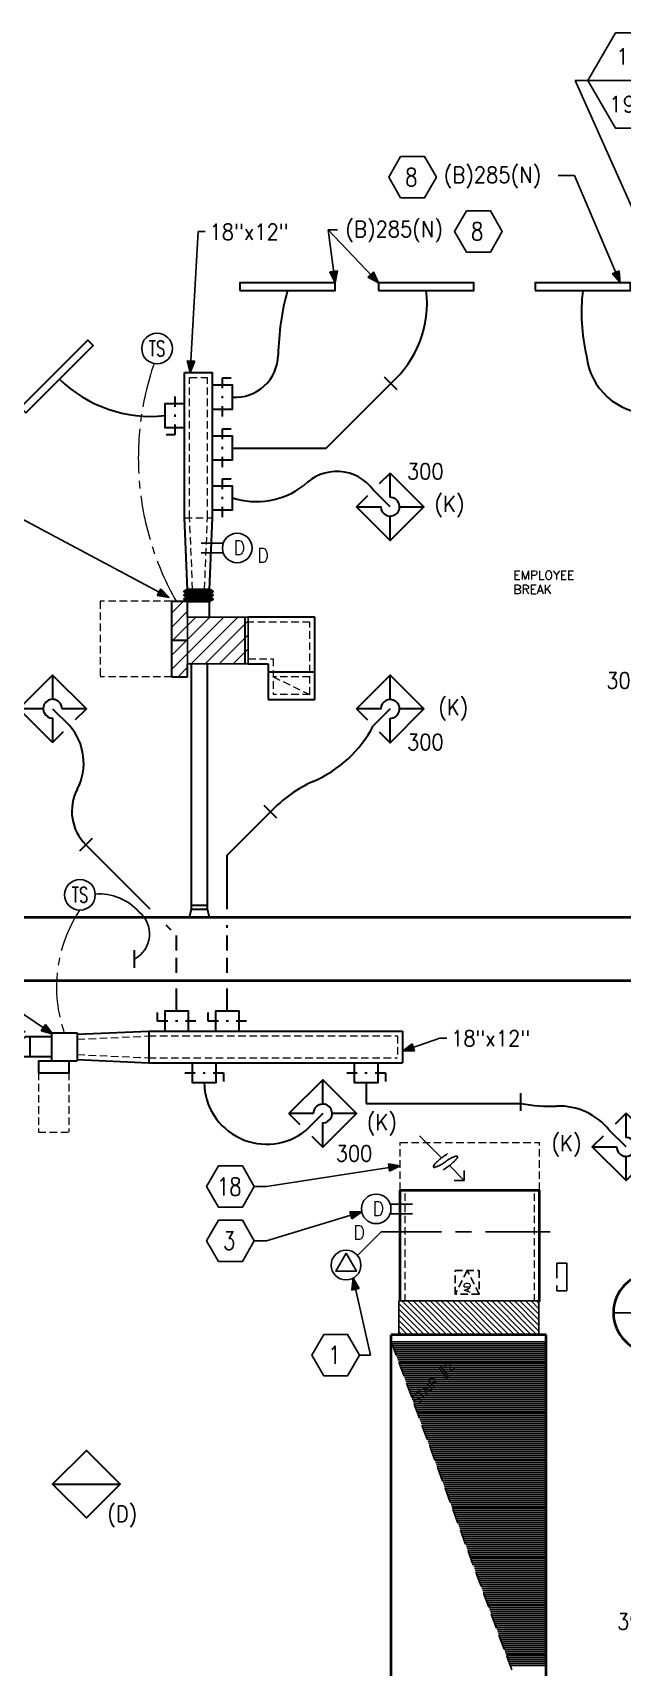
# Model space of a CAD drawing. Header units: inches. Extents: x 51 to 3278, y 66 to 1678.
# Drawn here: x 800 to 1097, y 833 to 1656 of the extents above; entities that cross this region are included whole.
import ezdxf
from ezdxf.enums import TextEntityAlignment as Align

# ---------------------------------------------------------------- set-up
doc = ezdxf.new("R2010")
doc.units = ezdxf.units.IN
doc.header["$LTSCALE"] = 30
doc.header["$MEASUREMENT"] = 0
for name, pattern in [('CENTER2', [1.125, 0.75, -0.125, 0.125, -0.125]), ('DASHED', [0.75, 0.5, -0.25]), ('HIDDEN', [0.375, 0.25, -0.125]), ('HIDDEN2', [0.1875, 0.125, -0.0625])]:
    doc.linetypes.add(name, pattern=pattern)
for name, color, linetype, lineweight in [('E-FIRE-NEWW', 1, 'Continuous', 25), ('FAB', 4, 'Continuous', 25), ('LIN', 4, 'HIDDEN2', 18), ('m-devc-text', 71, 'Continuous', 25), ('M-HATCH', 32, 'Continuous', 25), ('M-HVAC-EXST-DUCT', 4, 'Continuous', 40), ('M-HVAC-FILL', 4, 'Continuous', 25), ('m-hvac-fpbs', 1, 'Continuous', 25), ('M-HVAC-NEWW-DIFF', 6, 'Continuous', 30), ('M-HVAC-NEWW-DUCT', 1, 'Continuous', 30), ('M-HVAC-NEWW-STAT', 3, 'Continuous', 25), ('M-HVAC-NEWW-STAT-WIRE', 2, 'CENTER2', 20), ('M-TEXT', 71, 'Continuous', 25), ('OEQUIP', 241, 'HIDDEN', 20), ('SLEEVE', 4, 'Continuous', 25)]:
    doc.layers.add(name, color=color, linetype=linetype, lineweight=lineweight)
for name, color, linetype in [('FIXTURE', 15, 'Continuous'), ('HATCH-DU', 4, 'Continuous'), ('ROOMNAMES', 8, 'Continuous')]:
    doc.layers.add(name, color=color, linetype=linetype)
doc.styles.add('18STD', font='simplex.shx', dxfattribs={"height": 9})
doc.styles.add('A', font='SIMPLEX.shx', dxfattribs={"width": 0.9, "height": 8})
doc.styles.get("Standard").update_dxf_attribs({"font": 'simplex.shx'})
doc.dimstyles.get("Standard").update_dxf_attribs({"dimtxt": 0.18, "dimasz": 0.18, "dimexe": 0.18, "dimexo": 0.0625, "dimgap": 0.09, "dimtad": 0, "dimtih": 1, "dimtoh": 1, "dimdec": 4, "dimzin": 0, "dimdsep": 46, "dimtxsty": 'Standard', "dimcen": 0.09, "dimadec": 0, "dimazin": 0, "dimtfac": 1, "dimtdec": 4, "dimtofl": 0, "dimtmove": 0, "dimatfit": 3, "dimfxl": 1, "dimtolj": 1, "dimtzin": 0, "dimarcsym": 0})

# ---------------------------------------------------------------- blocks, each defined once
blk = doc.blocks.new('Hva-Dif06')
at = {"linetype": 'Continuous'}
blk.add_lwpolyline([(48, 3.82), (0, 3.82), (0, 0), (48, 0)], close=True, dxfattribs=at)
blk = doc.blocks.new('AHJ')
for p, q in [((-6, 2), (0, 0)), ((-6, -2), (-6, 2)), ((0, 0), (-6, -2))]:
    blk.add_line(p, q)
blk.add_solid([(0, 0), (-6, 2), (-6, -2)])
blk = doc.blocks.new('Hva-Std03')
for p, q in [((-0.2887, 0), (0.2887, 0)), ((0, 0), (0, -0.25))]:
    blk.add_line(p, q)
blk.add_lwpolyline([(-0.1443, 0.25), (-0.2887, 0), (-0.1443, -0.25), (0.1443, -0.25), (0.2887, 0), (0.1443, 0.25)], close=True)
for p in [(0, 0.125), (-0.1083, -0.125), (0.1083, -0.125)]:
    blk.add_attdef('#', text='', height=0.0833).set_placement(p, align=Align.MIDDLE)
blk = doc.blocks.new('Hva-Tst03')
at = {"ltscale": 0.35}
blk.add_circle((0, 0), 0.0804, dxfattribs=at)
at = {"layer": 'm-devc-text', "width": 0.7}
blk.add_attdef('TS', text='', height=0.0802, dxfattribs=at).set_placement((0, 0), align=Align.MIDDLE)
blk = doc.blocks.new('Hva-Dif01')
for p, q in [((0, 24), (8.65, 15.35)), ((24, 16.22), (24, 24)), ((8.65, 8.65), (0, 0)), ((12, 12), (24, 12)), ((24, 0), (24, 7.78))]:
    blk.add_line(p, q)
blk.add_lwpolyline([(24, 0), (0, 0), (0, 24), (24, 24), (15.35, 15.35, 2.414214), (15.35, 8.65)], format="xyb", close=True)
blk = doc.blocks.new('std-blk02')
blk.add_lwpolyline([(-0.0548, 0.1103), (-0.1173, 0.0021), (-0.0548, -0.1062), (0.0702, -0.1062), (0.1327, 0.0021), (0.0702, 0.1103)], close=True)
at = {"layer": 'M-TEXT', "width": 0.8}
blk.add_attdef('TYPE', text='', height=0.0938, dxfattribs=at).set_placement((0.0012, 0.0021), align=Align.MIDDLE)
blk = doc.blocks.new('Hva-Ftg02')
blk.add_line((-0.1011, 0.0521), (-0.1011, 0.0975))
at = {"linetype": 'Continuous'}
for p, q in [((-0.0469, 0.0521), (-0.1011, 0.0521)), ((0.0059, 0.0521), (-0.0059, 0.0521)), ((0.1011, 0.0521), (0.0469, 0.0521))]:
    blk.add_line(p, q, dxfattribs=at)
blk.add_lwpolyline([(0.0625, 0), (0.0625, 0.1042), (-0.0625, 0.1042), (-0.0625, 0)])
blk = doc.blocks.new('HVA-bkt2')
blk.add_line((0, 0.046875), (0, -0.046875))
blk = doc.blocks.new('Hva-Ret01')
at = {"ltscale": 0.5}
blk.add_lwpolyline([(0, 24), (24, 0), (0, 0), (0, 24), (24, 0), (24, 24)], close=True, dxfattribs=at)
blk = doc.blocks.new('Hva-Flw01')
for p, q in [((0, 0), (0.0365, 0.0365)), ((0.0365, -0.0365), (0, 0)), ((0.1097, 0), (0, 0)), ((0.3302, 0), (0.1672, 0))]:
    blk.add_line(p, q)
for points in [[(0.1384, 0, -0.019117), (0.1333, -0.0255, -0.029344), (0.1273, -0.0453, -0.064367), (0.1184, -0.0621, -0.285318), (0.1142, -0.0639, -0.285318), (0.1107, -0.0609, -0.064367), (0.1073, -0.0422, -0.029344), (0.1075, -0.0215, -0.021154), (0.1107, 0.0071, -0.021154), (0.1162, 0.0352, -0.003008), (0.1167, 0.0373, -0.064367)], [(0.1384, 0, -0.019117), (0.1435, 0.0255, -0.029344), (0.1496, 0.0453, -0.064367), (0.1584, 0.0621, -0.285318), (0.1626, 0.0639, -0.285318), (0.1661, 0.0609, -0.064367), (0.1695, 0.0422, -0.029344), (0.1693, 0.0215, -0.021154), (0.1661, -0.0071, -0.021154), (0.1606, -0.0352, -0.003008), (0.1601, -0.0373, -0.064367)]]:
    blk.add_lwpolyline(points, format="xyb")
blk = doc.blocks.new('Std-Blk15')
blk.add_lwpolyline([(-0.1875, 0.1083), (-0.25, 0), (-0.1875, -0.1083), (-0.0625, -0.1083), (0, 0), (-0.0625, 0.1083)], close=True)
at = {"layer": 'M-TEXT', "width": 0.8}
blk.add_attdef('TYPE', text='', height=0.0938, dxfattribs=at).set_placement((-0.1315, 0), align=Align.MIDDLE)
blk = doc.blocks.new('Hva-Duc05')
for p, q in [((1.591, 0.177), (0.884, 0.884)), ((0.884, -0.884), (1.591, -0.177))]:
    blk.add_line(p, q)
at = {"linetype": 'DASHED', "ltscale": 0.75}
blk.add_line((1.414, 0), (0, 0), dxfattribs=at)

msp = doc.modelspace()

# ---------------------------------------------------------------- hatches: boundary and pattern name
at = {"layer": 'M-HATCH'}
h = msp.add_hatch(dxfattribs=at)
h.set_pattern_fill('ANSI31', color=256, scale=40, style=0)
h.set_pattern_definition([(45, (-9600, -1703.2344), (-3.535534, 3.535534), [])])
h.paths.add_polyline_path([(878.17, 1331.43), (878.17, 1337.93), (908.67, 1337.93), (908.67, 1361.43), (878.17, 1361.43), (878.17, 1369.43), (870.17, 1369.43), (870.17, 1331.43)])

# ---------------------------------------------------------------- linework, layer by layer
at = {"layer": 'E-FIRE-NEWW'}
for p, q in [((896.14, 1398.63), (884.95, 1398.63)), ((896.14, 1393.81), (884.95, 1393.81))]:
    msp.add_line(p, q, dxfattribs=at)
at = {"layer": 'E-FIRE-NEWW', "color": 4}
for p, q in [((980.03, 1065.95), (991.22, 1065.95)), ((980.03, 1061.12), (991.22, 1061.12))]:
    msp.add_line(p, q, dxfattribs=at)
at = {"layer": 'E-FIRE-NEWW'}
msp.add_circle((903.12, 1396.22), 7.43, dxfattribs=at)
at = {"layer": 'E-FIRE-NEWW', "color": 4}
msp.add_circle((973.05, 1063.54), 7.43, dxfattribs=at)
at = {"layer": 'FAB', "linetype": 'HIDDEN2'}
for p, q in [((1012.78, 1032.57), (1024.78, 1032.57)), ((1012.78, 1020.57), (1012.78, 1032.57)), ((1018.78, 1032.57), (1012.78, 1020.57)), ((1024.78, 1020.57), (1018.78, 1032.57)), ((1024.78, 1032.57), (1024.78, 1020.57)), ((1024.78, 1020.57), (1012.78, 1020.57))]:
    msp.add_line(p, q, dxfattribs=at)
at = {"layer": 'FAB'}
msp.add_line((1102.39, 1011.26), (1092.39, 1011.26), dxfattribs=at)
at = {"layer": 'FAB', "linetype": 'HIDDEN'}
msp.add_line((980.58, 996.88), (1058.58, 784.17), dxfattribs=at)
at = {"layer": 'FIXTURE', "linetype": 'HIDDEN'}
for p, q in [((1067.89, 1036.23), (1063.89, 1036.23)), ((1063.89, 1036.23), (1063.89, 1022.23)), ((1063.89, 1022.23), (1067.89, 1022.23))]:
    msp.add_line(p, q, dxfattribs=at)
at = {"layer": 'FIXTURE'}
for p, q in [((1068.89, 1036.23), (1067.89, 1036.23)), ((1068.89, 1022.23), (1068.89, 1036.23)), ((1067.89, 1022.23), (1068.89, 1022.23))]:
    msp.add_line(p, q, dxfattribs=at)
at = {"layer": 'HATCH-DU', "color": 8}
for p, q in [((1000.14, 1000.17), (984.4, 1015.91)), ((997.31, 1000.17), (984.4, 1013.08)), ((1002.97, 1000.17), (985.97, 1017.17)), ((1005.8, 1000.17), (988.8, 1017.17)), ((1008.63, 1000.17), (991.63, 1017.17)), ((1011.46, 1000.17), (994.46, 1017.17)), ((1014.28, 1000.17), (997.28, 1017.17)), ((1017.11, 1000.17), (1000.11, 1017.17)), ((1019.94, 1000.17), (1002.94, 1017.17)), ((1022.77, 1000.17), (1005.77, 1017.17)), ((1025.6, 1000.17), (1008.6, 1017.17)), ((1017.65, 1010.94), (1011.43, 1017.17)), ((1031.26, 1000.17), (1014.26, 1017.17)), ((1034.08, 1000.17), (1017.08, 1017.17)), ((1036.91, 1000.17), (1019.91, 1017.17)), ((1039.74, 1000.17), (1022.74, 1017.17)), ((1042.57, 1000.17), (1025.57, 1017.17)), ((1045.4, 1000.17), (1028.4, 1017.17)), ((1048.23, 1000.17), (1031.23, 1017.17)), ((1051.05, 1000.17), (1034.05, 1017.17)), ((1053.88, 1000.17), (1036.88, 1017.17)), ((1054.9, 1001.98), (1039.71, 1017.17)), ((1054.9, 1004.81), (1042.54, 1017.17)), ((1054.9, 1007.64), (1045.37, 1017.17)), ((1054.9, 1010.46), (1048.2, 1017.17)), ((1054.9, 1013.29), (1051.03, 1017.17)), ((1054.9, 1016.12), (1053.85, 1017.17)), ((994.49, 1000.17), (984.4, 1010.25)), ((991.66, 1000.17), (984.4, 1007.43)), ((988.83, 1000.17), (984.4, 1004.6)), ((1028.43, 1000.17), (1017.73, 1010.86)), ((986, 1000.17), (984.4, 1001.77)), ((1058.58, 995.62), (981.04, 995.62)), ((1058.58, 994.62), (981.41, 994.62)), ((1058.58, 993.62), (981.78, 993.62)), ((1058.58, 992.62), (982.14, 992.62)), ((1058.58, 991.62), (982.51, 991.62)), ((1058.58, 990.62), (982.88, 990.62)), ((1058.58, 989.62), (983.24, 989.62)), ((1058.58, 988.62), (983.61, 988.62)), ((1058.58, 987.62), (983.98, 987.62)), ((1058.58, 986.62), (984.34, 986.62)), ((1058.58, 985.62), (984.71, 985.62)), ((1058.58, 984.62), (985.08, 984.62)), ((1058.58, 983.62), (985.44, 983.62)), ((1058.58, 982.62), (985.81, 982.62)), ((1058.58, 981.62), (986.18, 981.62)), ((1058.58, 980.62), (986.54, 980.62)), ((1058.58, 979.62), (986.91, 979.62)), ((1058.58, 978.62), (987.28, 978.62)), ((1058.58, 977.62), (987.64, 977.62)), ((1058.58, 976.62), (988.01, 976.62)), ((1058.58, 975.62), (988.38, 975.62)), ((1058.58, 974.62), (988.74, 974.62)), ((1058.58, 973.62), (989.11, 973.62)), ((1058.58, 972.62), (989.48, 972.62)), ((1058.58, 971.62), (989.84, 971.62)), ((1058.58, 970.62), (990.21, 970.62)), ((1058.58, 969.62), (990.58, 969.62)), ((1058.58, 968.62), (990.94, 968.62)), ((1058.58, 967.62), (991.31, 967.62)), ((1058.58, 966.62), (991.68, 966.62)), ((1058.58, 965.62), (992.04, 965.62)), ((1058.58, 964.62), (992.41, 964.62)), ((1058.58, 963.62), (992.78, 963.62)), ((1058.58, 962.62), (993.14, 962.62)), ((1058.58, 961.62), (993.51, 961.62)), ((1058.58, 960.62), (993.88, 960.62)), ((1058.58, 959.62), (994.24, 959.62)), ((1058.58, 958.62), (994.61, 958.62)), ((1058.58, 957.62), (994.98, 957.62)), ((1058.58, 956.62), (995.34, 956.62)), ((1058.58, 955.62), (995.71, 955.62)), ((1058.58, 954.62), (996.08, 954.62)), ((1058.58, 953.62), (996.44, 953.62)), ((1058.58, 952.62), (996.81, 952.62)), ((1058.58, 951.62), (997.18, 951.62)), ((1058.58, 950.62), (997.55, 950.62)), ((1058.58, 949.62), (997.91, 949.62)), ((1058.58, 948.62), (998.28, 948.62)), ((1058.58, 947.62), (998.65, 947.62)), ((1058.58, 946.62), (999.01, 946.62)), ((1058.58, 945.62), (999.38, 945.62)), ((1058.58, 944.62), (999.75, 944.62)), ((1058.58, 943.62), (1000.11, 943.62)), ((1058.58, 942.62), (1000.48, 942.62)), ((1058.58, 941.62), (1000.85, 941.62)), ((1058.58, 940.62), (1001.21, 940.62)), ((1058.58, 939.62), (1001.58, 939.62)), ((1058.58, 938.62), (1001.95, 938.62)), ((1058.58, 937.62), (1002.31, 937.62)), ((1058.58, 936.62), (1002.68, 936.62)), ((1058.58, 935.62), (1003.05, 935.62)), ((1058.58, 934.62), (1003.41, 934.62)), ((1058.58, 933.62), (1003.78, 933.62)), ((1058.58, 932.62), (1004.15, 932.62)), ((1058.58, 931.62), (1004.51, 931.62)), ((1058.58, 930.62), (1004.88, 930.62)), ((1058.58, 929.62), (1005.25, 929.62)), ((1058.58, 928.62), (1005.61, 928.62)), ((1058.58, 927.62), (1005.98, 927.62)), ((1058.58, 926.62), (1006.35, 926.62)), ((1058.58, 925.62), (1006.71, 925.62)), ((1058.58, 924.62), (1007.08, 924.62)), ((1058.58, 923.62), (1007.45, 923.62)), ((1058.58, 922.62), (1007.81, 922.62)), ((1058.58, 921.62), (1008.18, 921.62)), ((1058.58, 920.62), (1008.55, 920.62)), ((1058.58, 919.62), (1008.91, 919.62)), ((1058.58, 918.62), (1009.28, 918.62)), ((1058.58, 917.62), (1009.65, 917.62)), ((1058.58, 916.62), (1010.01, 916.62)), ((1058.58, 915.62), (1010.38, 915.62)), ((1058.58, 914.62), (1010.75, 914.62)), ((1058.58, 913.62), (1011.11, 913.62)), ((1058.58, 912.62), (1011.48, 912.62)), ((1058.58, 911.62), (1011.85, 911.62)), ((1058.58, 910.62), (1012.21, 910.62)), ((1058.58, 909.62), (1012.58, 909.62)), ((1058.58, 908.62), (1012.95, 908.62)), ((1058.58, 907.62), (1013.31, 907.62)), ((1058.58, 906.62), (1013.68, 906.62)), ((1058.58, 905.62), (1014.05, 905.62)), ((1058.58, 904.62), (1014.41, 904.62)), ((1058.58, 903.62), (1014.78, 903.62)), ((1058.58, 902.62), (1015.15, 902.62)), ((1058.58, 901.62), (1015.51, 901.62)), ((1058.58, 900.62), (1015.88, 900.62)), ((1058.58, 899.62), (1016.25, 899.62)), ((1058.58, 898.62), (1016.61, 898.62)), ((1058.58, 897.62), (1016.98, 897.62)), ((1058.58, 896.62), (1017.35, 896.62)), ((1058.58, 895.62), (1017.71, 895.62)), ((1058.58, 894.62), (1018.08, 894.62)), ((1058.58, 893.62), (1018.45, 893.62)), ((1058.58, 892.62), (1018.81, 892.62)), ((1058.58, 891.62), (1019.18, 891.62)), ((1058.58, 890.62), (1019.55, 890.62)), ((1058.58, 889.62), (1019.91, 889.62)), ((1058.58, 888.62), (1020.28, 888.62)), ((1058.58, 887.62), (1020.65, 887.62)), ((1058.58, 886.62), (1021.01, 886.62)), ((1058.58, 885.62), (1021.38, 885.62)), ((1058.58, 884.62), (1021.75, 884.62)), ((1058.58, 883.62), (1022.11, 883.62)), ((1058.58, 882.62), (1022.48, 882.62)), ((1058.58, 881.62), (1022.85, 881.62)), ((1058.58, 880.62), (1023.21, 880.62)), ((1058.58, 879.62), (1023.58, 879.62)), ((1058.58, 878.62), (1023.95, 878.62)), ((1058.58, 877.62), (1024.31, 877.62)), ((1058.58, 876.62), (1024.68, 876.62)), ((1058.58, 875.62), (1025.05, 875.62)), ((1058.58, 874.62), (1025.41, 874.62)), ((1058.58, 873.62), (1025.78, 873.62)), ((1058.58, 872.62), (1026.15, 872.62)), ((1058.58, 871.62), (1026.51, 871.62)), ((1058.58, 870.62), (1026.88, 870.62)), ((1058.58, 869.62), (1027.25, 869.62)), ((1058.58, 868.62), (1027.61, 868.62)), ((1058.58, 867.62), (1027.98, 867.62)), ((1058.58, 866.62), (1028.35, 866.62)), ((1058.58, 865.62), (1028.71, 865.62)), ((1058.58, 864.62), (1029.08, 864.62)), ((1058.58, 863.62), (1029.45, 863.62)), ((1058.58, 862.62), (1029.81, 862.62)), ((1058.58, 861.62), (1030.18, 861.62)), ((1058.58, 860.62), (1030.55, 860.62)), ((1058.58, 859.62), (1030.91, 859.62)), ((1058.58, 858.62), (1031.28, 858.62)), ((1058.58, 857.62), (1031.65, 857.62)), ((1058.58, 856.62), (1032.01, 856.62)), ((1058.58, 855.62), (1032.38, 855.62)), ((1058.58, 854.62), (1032.75, 854.62)), ((1058.58, 853.62), (1033.11, 853.62)), ((1058.58, 852.62), (1033.48, 852.62)), ((1058.58, 851.62), (1033.85, 851.62)), ((1058.58, 850.62), (1034.21, 850.62)), ((1058.58, 849.62), (1034.58, 849.62)), ((1058.58, 848.62), (1034.95, 848.62)), ((1058.58, 847.62), (1035.31, 847.62)), ((1058.58, 846.62), (1035.68, 846.62)), ((1058.58, 845.62), (1036.05, 845.62)), ((1058.58, 844.62), (1036.42, 844.62)), ((1058.58, 843.62), (1036.78, 843.62)), ((1058.58, 842.62), (1037.15, 842.62)), ((1058.58, 841.62), (1037.52, 841.62)), ((1058.58, 840.62), (1037.88, 840.62)), ((1058.58, 839.62), (1038.25, 839.62)), ((1058.58, 838.62), (1038.62, 838.62)), ((1058.58, 837.62), (1038.98, 837.62)), ((1058.58, 836.62), (1039.35, 836.62)), ((1058.58, 835.62), (1039.72, 835.62)), ((1058.58, 834.62), (1040.08, 834.62)), ((1058.58, 833.62), (1040.45, 833.62))]:
    msp.add_line(p, q, dxfattribs=at)
at = {"layer": 'HATCH-DU'}
msp.add_line((1058.58, 996.62), (980.68, 996.62), dxfattribs=at)
at = {"layer": 'LIN'}
for p, q in [((879.17, 1411.43), (879.17, 1482.11)), ((879.17, 1482.11), (888.17, 1482.11)), ((888.17, 1411.43), (888.17, 1482.11)), ((876.67, 1411.43), (890.67, 1411.43)), ((880.67, 1375.54), (879.17, 1411.54)), ((886.67, 1375.54), (888.17, 1411.54)), ((834.32, 1369.43), (834.17, 1369.28)), ((834.17, 1369.43), (834.17, 1331.43)), ((870.17, 1369.43), (834.17, 1369.43)), ((939.67, 1358.93), (908.67, 1358.93)), ((939.67, 1322.43), (939.67, 1358.93)), ((908.67, 1340.43), (921.17, 1340.43)), ((921.17, 1340.43), (921.17, 1322.43)), ((870.17, 1331.43), (834.17, 1331.43)), ((939.67, 1331.43), (921.17, 1331.43)), ((921.17, 1331.43), (939.67, 1322.43)), ((939.67, 1322.43), (921.17, 1322.43)), ((822.73, 1148.97), (858.73, 1150.59)), ((858.62, 1150.59), (983.76, 1150.59)), ((983.76, 1150.59), (983.76, 1139.59)), ((822.73, 1141.21), (858.73, 1139.59)), ((858.62, 1139.59), (983.76, 1139.59)), ((803.12, 1132.09), (803.12, 1102.09)), ((818.47, 1132.09), (818.47, 1102.09)), ((803.12, 1102.09), (818.47, 1102.09)), ((985.17, 1097.03), (1055.17, 1097.03)), ((985.17, 1073.03), (985.17, 1097.03)), ((1055.17, 1073.03), (1055.17, 1097.03)), ((987.67, 1016.91), (987.67, 1073.03)), ((1052.67, 1016.91), (1052.67, 1073.03))]:
    msp.add_line(p, q, dxfattribs=at)
at = {"layer": 'M-HVAC-EXST-DUCT'}
for p, q in [((878.17, 1375.43), (878.17, 1375.43)), ((878.17, 1375.43), (889.17, 1375.43)), ((889.17, 1375.43), (889.17, 1375.43)), ((782.55, 1210.45), (838.67, 1210.45)), ((838.67, 1210.45), (838.67, 1210.46)), ((838.67, 1210.45), (1175.42, 1210.45)), ((756.92, 1178.45), (1680.57, 1178.45)), ((985.17, 1016.91), (985.17, 1073.03)), ((985.17, 1073.03), (1055.17, 1073.03)), ((1055.17, 1016.91), (1055.17, 1073.03)), ((1058.58, 1000.17), (980.58, 1000.17))]:
    msp.add_line(p, q, dxfattribs=at)
at = {"layer": 'M-HVAC-EXST-DUCT', "linetype": 'Continuous'}
for p, q in [((980.58, 784.17), (980.58, 1000.17)), ((1058.58, 784.17), (1058.58, 1000.17))]:
    msp.add_line(p, q, dxfattribs=at)
at = {"layer": 'M-HVAC-EXST-DUCT'}
for points in [[(876.42, 1374.43), (878.17, 1375.43), (889.17, 1375.43), (890.92, 1374.43), (876.42, 1374.43), (878.17, 1373.43), (889.17, 1373.43), (890.92, 1374.43)], [(876.42, 1372.43), (878.17, 1373.43), (889.17, 1373.43), (890.92, 1372.43), (876.42, 1372.43), (878.17, 1371.43), (889.17, 1371.43), (890.92, 1372.43)], [(876.42, 1370.43), (878.17, 1371.43), (889.17, 1371.43), (890.92, 1370.43), (876.42, 1370.43), (878.17, 1369.43), (889.17, 1369.43), (890.92, 1370.43)]]:
    msp.add_lwpolyline(points, dxfattribs=at)
for start, end in [(90, 180), (180, 270)]:
    msp.add_arc((1112.39, 1011.26), 20, start, end, dxfattribs=at)
at = {"layer": 'M-HVAC-FILL'}
for p, q in [((975.53, 1052.01), (963.61, 1040.09)), ((975.53, 1052.01), (1005.93, 1052.01)), ((1013, 1052.01), (1020.99, 1052.01)), ((1028.06, 1052.01), (1060.49, 1052.01))]:
    msp.add_line(p, q, dxfattribs=at)
msp.add_lwpolyline([(957.87, 1041.26), (952.67, 1032.26), (963.07, 1032.26)], close=True, dxfattribs=at)
msp.add_circle((957.87, 1035.26), 7.5, dxfattribs=at)
at = {"layer": 'm-hvac-fpbs'}
for p, q in [((878.17, 1361.43), (908.67, 1361.43)), ((878.17, 1337.93), (878.17, 1361.43)), ((908.67, 1337.93), (908.67, 1361.43)), ((878.17, 1337.93), (908.67, 1337.93))]:
    msp.add_line(p, q, dxfattribs=at)
at = {"layer": 'M-HVAC-NEWW-DUCT'}
for p, q in [((876.67, 1484.61), (890.67, 1484.61)), ((876.67, 1411.43), (876.67, 1484.61)), ((890.67, 1411.43), (890.67, 1484.61)), ((947.82, 1446.57), (980.35, 1479.09, 0)), ((900.67, 1446.57), (947.82, 1446.57)), ((878.17, 1375.43), (876.67, 1411.43)), ((889.17, 1375.43), (890.67, 1411.43)), ((870.17, 1369.43), (878.17, 1369.43)), ((870.17, 1331.43), (870.17, 1369.43)), ((878.17, 1361.43), (878.17, 1369.43)), ((889.17, 1361.43), (889.17, 1369.43)), ((907.17, 1337.93), (907.17, 1361.43)), ((942.17, 1361.43), (908.67, 1361.43)), ((942.17, 1319.93), (942.17, 1361.43)), ((878.17, 1349.68), (870.17, 1349.68)), ((878.17, 1331.43), (878.17, 1337.93)), ((880.17, 1216.45), (880.17, 1337.93)), ((888.17, 1216.45), (888.17, 1337.93)), ((908.67, 1337.93), (918.67, 1337.93)), ((918.67, 1337.93), (918.67, 1319.93)), ((918.67, 1333.93), (942.17, 1333.93)), ((870.17, 1331.43), (878.17, 1331.43)), ((918.67, 1319.93), (942.17, 1319.93)), ((898.12, 1241.67), (919.86, 1263.41)), ((859.31, 1214.45), (826.89, 1246.87)), ((898.12, 1214.45), (898.12, 1241.67)), ((879.17, 1210.45), (880.17, 1214.45)), ((879.17, 1210.45), (889.17, 1210.45)), ((880.17, 1214.45), (880.17, 1216.45)), ((880.17, 1216.45), (888.17, 1216.45)), ((880.17, 1214.45), (888.17, 1214.45)), ((888.17, 1214.45), (888.17, 1216.45)), ((889.17, 1210.45), (888.17, 1214.45)), ((872.64, 1163.09), (872.64, 1174.45)), ((898.12, 1163.09), (898.12, 1174.45)), ((898.12, 1163.09), (898.12, 1163.09)), ((809.62, 1152.09), (822.62, 1152.09)), ((809.62, 1152.09), (809.62, 1138.09)), ((822.62, 1151.46), (858.62, 1153.09)), ((822.62, 1152.09), (822.62, 1138.09)), ((858.62, 1153.09), (986.26, 1153.09)), ((858.62, 1153.09), (858.62, 1137.09)), ((986.26, 1153.09), (986.26, 1137.09)), ((809.62, 1150.09), (796.36, 1150.09)), ((822.62, 1151.46), (822.62, 1138.71)), ((809.62, 1140.09), (786.36, 1140.09)), ((803.12, 1138.09), (803.12, 1132.09)), ((803.12, 1138.09), (822.62, 1138.09)), ((818.47, 1138.09), (818.47, 1132.09)), ((822.62, 1138.71), (858.62, 1137.09)), ((858.62, 1137.09), (986.26, 1137.09)), ((803.12, 1132.09), (818.47, 1132.09)), ((967.96, 1127.09), (967.96, 1116.58)), ((967.96, 1116.58), (1045.87, 1116.58))]:
    msp.add_line(p, q, dxfattribs=at)
at = {"layer": 'M-HVAC-NEWW-DUCT', "linetype": 'HIDDEN'}
msp.add_line((898.12, 1182.45), (898.12, 1206.45), dxfattribs=at)
at = {"layer": 'M-HVAC-NEWW-DUCT', "linetype": 'HIDDEN', "flags": 128}
msp.add_lwpolyline([(872.64, 1182.45), (872.64, 1201.12), (867.31, 1206.45)], dxfattribs=at)
at = {"layer": 'M-HVAC-NEWW-DUCT'}
for centre, radius, start, end in [((1059.13, 1490.75), 135.43, 164.939, 178.87952), ((944.74, 1519.51, 0), 53.87, 311.39496, 6.85969), ((1174.26, 1514.85), 97.93, 173.49639, 192.94141), ((902.03, 1493.82), 21.7, 266.40957, 358.87952), ((1111.03, 1496.36), 32.39, 186.09533, 270.15665), ((859.67, 1528.2), 65.68, 225.6285, 276.12292), ((953.2, 1411.93, 0), 22.85, 36.47814, 136.42655), ((912.56, 1459.6, 0), 39.99, 252.70019, 307.03571), ((797.46, 1287.97), 28.42, 332.3346, 41.6144), ((916.26, 1336.03), 62.6, 293.67133, 332.0824), ((967.55, 1219.03), 65.14, 113.67133, 137.06205), ((843.72, 1263.72), 23.81, 152.3346, 225.00001), ((917.9, 1127.55), 31.44, 180.83698, 308.8747), ((1061.07, 1201.05), 85.83, 259.80033, 271.95144), ((1065.09, 1083.08), 32.21, 38.66731, 91.95144)]:
    msp.add_arc(centre, radius, start, end, dxfattribs=at)
at = {"layer": 'M-HVAC-NEWW-STAT-WIRE'}
for centre, radius, start, end in [((999.59, 1441.62), 146.24, 161.05784, 209.57859), ((882.21, 1175.26), 70.03, 146.49173, 199.3213)]:
    msp.add_arc(centre, radius, start, end, dxfattribs=at)
at = {"layer": 'M-TEXT'}
for centre, radius, start, end in [((833.69, 1195.49), 26.61, 41.50137, 94.30276), ((844.79, 1201.96), 14.24, 297.43461, 51.66687)]:
    msp.add_arc(centre, radius, start, end, dxfattribs=at)
at = {"layer": 'OEQUIP'}
msp.add_line((870.17, 1331.74), (869.86, 1331.43), dxfattribs=at)
at = {"layer": 'SLEEVE'}
for p, q in [((1054.9, 1017.17), (984.4, 1017.17)), ((984.4, 1017.17), (984.4, 1000.17)), ((1054.9, 1000.17), (1054.9, 1017.17)), ((984.4, 1000.17), (1054.9, 1000.17))]:
    msp.add_line(p, q, dxfattribs=at)

# ---------------------------------------------------------------- block references
at = {"layer": 'M-HVAC-NEWW-DIFF'}
for name, p, rotation in [('Hva-Dif06', (952.36, 1529.76, 0), 180), ('Hva-Dif06', (1022.22, 1529.76, 0), 180), ('Hva-Dif06', (1100.96, 1529.76, 0), 180), ('Hva-Dif06', (828, 1500.92, 0), 225), ('Hva-Dif01', (997.03, 1417.03), 135.0000282512956), ('Hva-Dif01', (793.26, 1315.33), 315), ('Hva-Dif01', (980.06, 1332.17), 225), ('Hva-Dif01', (946.12, 1128.53), 225), ('Hva-Dif01', (1115.7, 1094.72), 135), ('Hva-Ret01', (827.2, 908.04, 0), 45)]:
    msp.add_blockref(name, p, dxfattribs=dict(at, rotation=rotation))
at = {"layer": 'M-HVAC-NEWW-DUCT'}
for name, p, xscale, yscale, zscale, rotation in [('Hva-Ftg02', (890.67, 1472.16), 96, 96, 96, 270), ('HVA-bkt2', (980.36, 1479.1, 0), 96, 96, 96, 225.0000906458907), ('Hva-Ftg02', (876.67, 1462.89), 96, 96, 96, 90), ('Hva-Ftg02', (890.67, 1446.57), 96, 96, 96, 270), ('Hva-Ftg02', (890.67, 1421.42), 96, 96, 96, 270), ('HVA-bkt2', (919.87, 1263.41), 96, 96, 96, 224.999945036516), ('HVA-bkt2', (826.89, 1246.88), 96, 96, 96, 315.0000104921326), ('HVA-bkt2', (851.35, 1189.32), 96, 96, 96, 180.0000015296969), ('Hva-Duc05', (786.36, 1140.09), 10.00000000000022, 10.00000000000022, 10.00000000000022, 44.9999999999987), ('Hva-Ftg02', (886.47, 1137.09), 96, 96, 96, 180), ('Hva-Ftg02', (967.96, 1137.09), 96, 96, 96, 180), ('HVA-bkt2', (1045.87, 1117.33), 96, 96, 96, 180.0000015296969)]:
    msp.add_blockref(name, p, dxfattribs=dict(at, xscale=xscale, yscale=yscale, zscale=zscale, rotation=rotation))
at = {"layer": 'M-HVAC-NEWW-DUCT', "xscale": 96, "yscale": 96, "zscale": 96}
for p in [(872.64, 1153.09), (898.12, 1153.09)]:
    msp.add_blockref('Hva-Ftg02', p, dxfattribs=at)
at = {"layer": 'M-HVAC-NEWW-STAT', "xscale": 96, "yscale": 96, "zscale": 96}
for p in [(862.77, 1496.67), (823.99, 1221.64)]:
    msp.add_blockref('Hva-Tst03', p, dxfattribs=at).add_auto_attribs({'TS': 'TS'})
at = {"layer": 'M-TEXT'}
ref = msp.add_blockref('Hva-Std03', (1107.27, 1631.67, 0), dxfattribs=dict(at, xscale=96, yscale=96, zscale=96))
ref.add_attrib('#', '1145', dxfattribs={"layer": '0', "height": 8}).set_placement((1107.27, 1643.67, 0), align=Align.MIDDLE)
ref.add_attrib('#', '19', dxfattribs={"layer": '0', "height": 8}).set_placement((1096.88, 1619.67, 0), align=Align.MIDDLE)
ref.add_attrib('#', '10', dxfattribs={"layer": '0', "height": 8}).set_placement((1117.67, 1619.67, 0), align=Align.MIDDLE)
at = {"layer": 'M-TEXT', "xscale": 96, "yscale": 96, "zscale": 96}
for name, p, values in [('std-blk02', (990.6, 1582.74, 0), {'TYPE': '8'}), ('std-blk02', (1023.73, 1555.45, 0), {'TYPE': '8'}), ('Std-Blk15', (911.71, 1074.74), {'TYPE': '18'}), ('Std-Blk15', (911.71, 1047.51), {'TYPE': '3'}), ('Std-Blk15', (964.63, 989.96), {'TYPE': '1'})]:
    msp.add_blockref(name, p, dxfattribs=at).add_auto_attribs(values)
at = {"layer": 'M-TEXT', "xscale": 96, "yscale": 96, "zscale": 96, "rotation": 135}
msp.add_blockref('Hva-Flw01', (1017.3, 1077.89), dxfattribs=at)

# ---------------------------------------------------------------- texts
at = {"layer": 'FAB', "linetype": 'HIDDEN2'}
msp.add_text('AD', height=3, rotation=90, dxfattribs=at).set_placement((1020.28, 1021.53))
at = {"layer": 'M-HVAC-EXST-DUCT'}
msp.add_text('FULL JOINT                              AHU-1               Supply              170.571   156.571   170.571   156.571   32.000    32.000    56.125    4.71239   0.000     0.000     1         LEFT      20A29     ', height=0.00001, rotation=90, dxfattribs=at).set_placement((838.67, 1210.45))
at = {"layer": 'M-TEXT', "style": 'A', "width": 0.9}
for s, height, p in [('(B)285(N)', 8, (1007.05, 1580.08, 0)), ('18"x12"', 8, (889.17, 1551.38)), ('(B)285(N)', 8, (957.59, 1552.8, 0)), ('300', 8, (988.48, 1430.85, 0)), ('(K)', 8, (1002.37, 1414.46, 0)), ('D', 7.2, (901.23, 1392.77)), ('D', 7.2, (913.14, 1388.9)), ('300', 8, (1088.77, 1325.55, 0)), ('(K)', 8, (1004.29, 1312.08, 0)), ('300', 8, (988.51, 1294.55, 0)), ('18"x12"', 8, (1010.67, 1145.38)), ('(K)', 8, (968.36, 1103.2, 0)), ('300', 8, (952.62, 1087.45, 0)), ('(K)', 8, (1061.28, 1092.61, 0)), ('D', 7.2, (971.16, 1060.09)), ('D', 7.2, (961.54, 1048.05)), ('(D)', 8, (837.76, 906.01)), ('390', 8, (1094.25, 851.8))]:
    msp.add_text(s, height=height, dxfattribs=at).set_placement(p)
at = {"layer": 'ROOMNAMES', "color": 7, "linetype": 'Continuous', "style": '18STD'}
for s, p in [('EMPLOYEE', (1042.08, 1380.32, 0)), ('BREAK', (1042.08, 1373.12, 0))]:
    msp.add_text(s, height=4.5, dxfattribs=at).set_placement(p)
at = {"layer": 'ROOMNAMES', "linetype": 'Continuous', "style": '18STD'}
msp.add_text('STAIR #2', height=4.5, rotation=45, dxfattribs=at).set_placement((993.56, 964.67, 0))

# ---------------------------------------------------------------- leaders
at = {"layer": 'M-TEXT'}
for points in [[(1177.28, 1398.46, 0), (1073.06, 1631.67, 0), (1079.56, 1631.67, 0)], [(1095.81, 1529.76, 0), (1072.85, 1583.69, 0), (1064.52, 1583.69, 0)], [(879.5, 1484.61), (883.5, 1555.5), (887, 1555.5)], [(952.36, 1529.76, 0), (948.93, 1556.41, 0), (953.64, 1556.41, 0)], [(974.22, 1529.76, 0), (948.93, 1556.41, 0), (953.64, 1556.41, 0)], [(868.81, 1371.28, 0), (744.07, 1438.06, 0), (731.4, 1438.06, 0)], [(810.34, 1151.57), (572.99, 1312.01), (565.98, 1312.01)], [(986.26, 1143), (1005, 1149.5), (1008.5, 1149.5)], [(985.17, 1085.29), (917.82, 1074.74), (911.71, 1074.74)], [(965.79, 1061.99), (917.82, 1047.51), (911.71, 1047.51)], [(961.37, 1028.63), (970.16, 989.96), (964.63, 989.96)]]:
    msp.add_leader(points, dimstyle='Standard', override={"dimscale": 96, "dimasz": 0.01, "dimldrblk": 'AHJ'}, dxfattribs=at)

doc.saveas('drawing.dxf')
